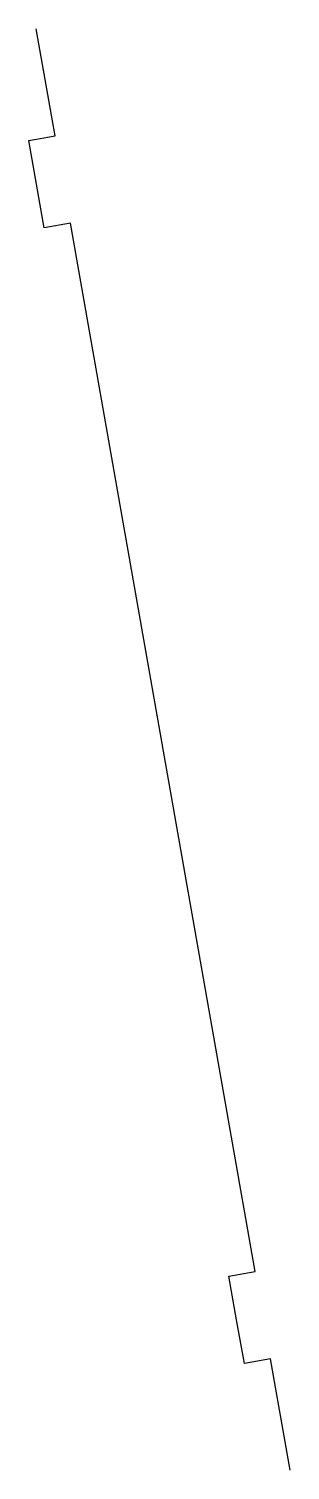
# Model space of a CAD drawing. Extents: x 24.6 to 39.4, y -19.6 to 61.6.
import ezdxf

# ---------------------------------------------------------------- set-up
doc = ezdxf.new("R2010")
doc.units = 0
doc.layers.get('0').update_dxf_attribs({"linetype": 'continuous'})

msp = doc.modelspace()

# ---------------------------------------------------------------- linework, layer by layer
at = {"color": 7}
msp.add_lwpolyline([(39.374, -19.649), (38.267, -13.371), (36.789, -13.631), (36.355, -11.169), (35.921, -8.707), (37.398, -8.447), (26.979, 50.642), (25.502, 50.381), (25.068, 52.843), (24.634, 55.305), (26.111, 55.566), (25.048, 61.598)], dxfattribs=at)

doc.saveas('drawing.dxf')
